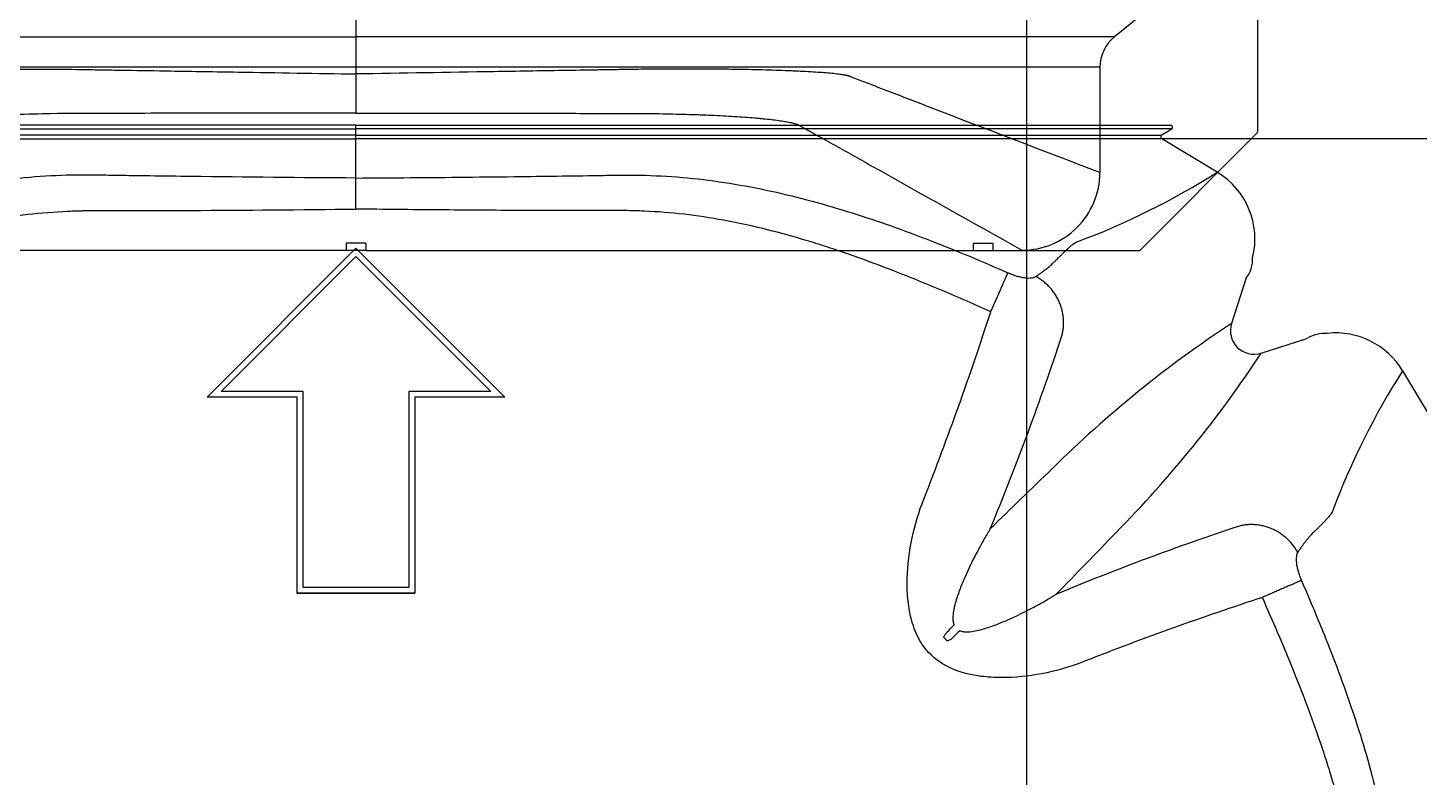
# Model space of a CAD drawing. Header units: millimetres. Extents: x -455371 to 117772, y -78417 to 116564.
# Drawn here: x -37894.9 to -37539.2, y 53889.4 to 54080.9 of the extents above; entities that cross this region are included whole.
import ezdxf

# ---------------------------------------------------------------- set-up
doc = ezdxf.new("R2010")
doc.units = ezdxf.units.MM
doc.layers.get('0').update_dxf_attribs({"color": 255})
doc.layers.add('BETON-STOP', color=141, linetype='Continuous')
doc.layers.add('Contorno-Cupolex', color=3, linetype='Continuous')
doc.layers.add('Cls', color=7, linetype='Continuous', lineweight=25)
doc.layers.add('quote', color=5, linetype='Continuous', lineweight=15)

# ---------------------------------------------------------------- blocks, each defined once
blk = doc.blocks.new('Cupolex H50')
at = {"layer": 'Contorno-Cupolex', "linetype": 'Continuous'}
for p, q in [((19721.008, 10220.685), (19700.221, 10220.685)), ((19721.008, 10220.685), (19741.795, 10220.685)), ((19721.008, 10220.592), (19721.008, 10220.685)), ((19721.008, 10220.428), (19721.008, 10220.592)), ((19721.008, 10220.342), (19721.008, 10220.428)), ((19721.008, 10219.339), (19721.008, 10220.342)), ((19741.548, 10220.428), (19741.822, 10220.592)), ((19741.548, 10220.342), (19741.548, 10220.428)), ((19741.56, 10220.335), (19741.548, 10220.342)), ((19741.568, 10220.335), (19741.56, 10220.335)), ((19748.808, 10220.335), (19741.568, 10220.335)), ((19742.979, 10219.487), (19741.568, 10220.335)), ((19721.008, 10218.547), (19721.008, 10219.339)), ((19717.208, 10213.747), (19721.008, 10217.548)), ((19721.008, 10217.548), (19724.809, 10213.747)), ((19717.57, 10213.897), (19721.008, 10217.335)), ((19717.57, 10213.896), (19721.008, 10217.334)), ((19721.008, 10217.334), (19721.008, 10217.335)), ((19721.008, 10217.335), (19724.446, 10213.897)), ((19721.008, 10217.334), (19724.446, 10213.896)), ((19743.723, 10216.79), (19743.347, 10215.632)), ((19744.105, 10214.873), (19745.264, 10215.25)), ((19747.709, 10214.424), (19748.773, 10212.653)), ((19719.658, 10213.897), (19717.57, 10213.897)), ((19719.658, 10213.896), (19719.658, 10213.897)), ((19719.658, 10208.897), (19719.658, 10213.897)), ((19719.658, 10208.896), (19719.658, 10213.896)), ((19722.358, 10213.896), (19722.358, 10213.897)), ((19724.446, 10213.897), (19722.358, 10213.897)), ((19722.358, 10213.897), (19722.358, 10208.897)), ((19722.358, 10213.896), (19722.358, 10208.896)), ((19719.508, 10213.747), (19717.208, 10213.747)), ((19717.208, 10213.746), (19717.208, 10213.747)), ((19719.508, 10213.746), (19717.208, 10213.746)), ((19719.508, 10208.747), (19719.508, 10213.747)), ((19722.508, 10213.747), (19722.508, 10208.747)), ((19724.809, 10213.747), (19722.508, 10213.747)), ((19724.808, 10213.746), (19722.508, 10213.746)), ((19724.808, 10213.746), (19724.809, 10213.747)), ((19719.508, 10208.746), (19719.508, 10208.747)), ((19721.008, 10208.747), (19719.508, 10208.747)), ((19721.008, 10208.746), (19719.508, 10208.746)), ((19721.008, 10208.897), (19719.658, 10208.897)), ((19722.358, 10208.897), (19721.008, 10208.897)), ((19721.008, 10208.746), (19721.008, 10208.747)), ((19722.508, 10208.747), (19721.008, 10208.747)), ((19722.508, 10208.746), (19721.008, 10208.746)), ((19722.508, 10208.746), (19722.508, 10208.747)), ((19736.013, 10207.612), (19736.085, 10207.54))]:
    blk.add_line(p, q, dxfattribs=at)
for centre, radius, start, end in [((19741.796, 10220.635), 0.0499, 300.9627, 90.7224), ((19732.671, 10235.755), 19.259, 290.4679, 302.3618), ((19741.956, 10217.783), 1.987, 346.0465, 59.0112), ((19743.106, 10217.267), 0.78, 322.3447, 2.7204), ((19656.793, 10241.937), 84.511, 338.63581, 342.07511), ((19672.407, 10237.205), 70.114, 337.51574, 341.83203), ((19759.615, 10190.882), 29.618, 123.3171, 134.7243), ((19743.918, 10215.445), 0.601, 161.8666, 288.1334), ((19745.761, 10214.347), 1.031, 88.098, 118.852), ((19746.005, 10213.401), 1.987, 30.9871, 96.0571), ((19719.313, 10231.176), 29.672, 315.2861, 326.6725), ((19763.951, 10204.095), 19.248, 147.544, 159.4332), ((19823.716, 10122.806), 123.117, 133.62543, 134.65067), ((19764.872, 10146.017), 67.882, 108.3064, 112.52778), ((19651.998, 10294.545), 122.115, 315.3451, 316.37876), ((19769.413, 10131.006), 81.647, 108.03721, 111.39913), ((19677.006, 10266.071), 83.013, 315.3725, 315.55085), ((19794.544, 10148.533), 83.013, 134.44915, 134.6275)]:
    blk.add_arc(centre, radius, start, end, dxfattribs=at)
for points, knots in [([(19700.195, 10220.592), (19701.725, 10220.592), (19703.259, 10220.592), (19705.177, 10220.592), (19705.561, 10220.592), (19706.136, 10220.592), (19706.328, 10220.592), (19706.544, 10220.592), (19706.568, 10220.592), (19706.616, 10220.592), (19706.639, 10220.592), (19706.72, 10220.592), (19706.792, 10220.592), (19707.058, 10220.592), (19707.312, 10220.592), (19707.781, 10220.592), (19707.952, 10220.592), (19708.325, 10220.592), (19708.527, 10220.592), (19709.174, 10220.592), (19709.65, 10220.592), (19710.429, 10220.592), (19710.702, 10220.592), (19711.259, 10220.592), (19711.543, 10220.592), (19712.122, 10220.592), (19712.417, 10220.592), (19713.019, 10220.592), (19713.327, 10220.592), (19713.787, 10220.592), (19713.941, 10220.592), (19714.127, 10220.592), (19714.16, 10220.592), (19714.192, 10220.592)], [0, 0, 0, 0, 0.5, 0.5, 0.625, 0.625, 0.6875, 0.6875, 0.6953125, 0.6953125, 0.703125, 0.703125, 0.71875, 0.71875, 0.75, 0.75, 0.765625, 0.765625, 0.78125, 0.78125, 0.8125, 0.8125, 0.828125, 0.828125, 0.84375, 0.84375, 0.859375, 0.859375, 0.875, 0.875, 0.8828125, 0.8828125, 0.8844651, 0.8844651, 0.8844651, 0.8844651]), ([(19721.008, 10220.428), (19720.363, 10220.428), (19719.718, 10220.428), (19718.428, 10220.428), (19717.783, 10220.428), (19716.492, 10220.428), (19715.847, 10220.428), (19714.88, 10220.428), (19714.556, 10220.428), (19713.913, 10220.428), (19713.591, 10220.428), (19712.952, 10220.428), (19712.639, 10220.428), (19712.024, 10220.428), (19711.722, 10220.428), (19711.13, 10220.428), (19710.838, 10220.428), (19710.284, 10220.428), (19710.017, 10220.428), (19709.258, 10220.428), (19708.791, 10220.428), (19708.202, 10220.428), (19708.022, 10220.428), (19707.695, 10220.428), (19707.548, 10220.428), (19707.166, 10220.428), (19706.998, 10220.428), (19706.8, 10220.428), (19706.698, 10220.428), (19706.497, 10220.428), (19706.397, 10220.428), (19706.196, 10220.428), (19706.096, 10220.428), (19705.795, 10220.428), (19705.594, 10220.428), (19705.192, 10220.428), (19704.992, 10220.428), (19704.389, 10220.428), (19703.988, 10220.428), (19703.185, 10220.428), (19702.784, 10220.428), (19701.744, 10220.428), (19701.106, 10220.428), (19700.469, 10220.428)], [0, 0, 0, 0, 0.032927, 0.032927, 0.065853, 0.065853, 0.09878, 0.09878, 0.115243, 0.115243, 0.131706, 0.131706, 0.14817, 0.14817, 0.164633, 0.164633, 0.181096, 0.181096, 0.197559, 0.197559, 0.230486, 0.230486, 0.246949, 0.246949, 0.263413, 0.263413, 0.296339, 0.296339, 0.329266, 0.329266, 0.362192, 0.362192, 0.395119, 0.395119, 0.460972, 0.460972, 0.526825, 0.526825, 0.658531, 0.658531, 0.790238, 0.790238, 1, 1, 1, 1]), ([(19700.469, 10220.342), (19701.106, 10220.342), (19701.744, 10220.342), (19702.784, 10220.342), (19703.185, 10220.342), (19703.988, 10220.342), (19704.389, 10220.342), (19704.992, 10220.342), (19705.192, 10220.342), (19705.594, 10220.342), (19705.795, 10220.342), (19706.096, 10220.342), (19706.196, 10220.342), (19706.397, 10220.342), (19706.497, 10220.342), (19706.698, 10220.342), (19706.8, 10220.342), (19706.998, 10220.342), (19707.166, 10220.342), (19707.548, 10220.342), (19707.695, 10220.342), (19708.022, 10220.342), (19708.202, 10220.342), (19708.791, 10220.342), (19709.258, 10220.342), (19710.017, 10220.342), (19710.284, 10220.342), (19710.838, 10220.342), (19711.13, 10220.342), (19711.722, 10220.342), (19712.024, 10220.342), (19712.639, 10220.342), (19712.952, 10220.342), (19713.591, 10220.342), (19713.913, 10220.342), (19714.556, 10220.342), (19714.88, 10220.342), (19715.847, 10220.342), (19716.492, 10220.342), (19717.783, 10220.342), (19718.428, 10220.342), (19719.718, 10220.342), (19720.363, 10220.342), (19721.008, 10220.342)], [0, 0, 0, 0, 0.209762, 0.209762, 0.341469, 0.341469, 0.473175, 0.473175, 0.539028, 0.539028, 0.604881, 0.604881, 0.637808, 0.637808, 0.670734, 0.670734, 0.703661, 0.703661, 0.736587, 0.736587, 0.753051, 0.753051, 0.769514, 0.769514, 0.802441, 0.802441, 0.818904, 0.818904, 0.835367, 0.835367, 0.85183, 0.85183, 0.868294, 0.868294, 0.884757, 0.884757, 0.90122, 0.90122, 0.934147, 0.934147, 0.967073, 0.967073, 1, 1, 1, 1]), ([(19714.192, 10220.592), (19714.313, 10220.592), (19714.434, 10220.592), (19714.863, 10220.592), (19715.17, 10220.592), (19716.092, 10220.592), (19716.706, 10220.592), (19718.55, 10220.592), (19719.779, 10220.592), (19721.008, 10220.592)], [0.8844651, 0.8844651, 0.8844651, 0.8844651, 0.890625, 0.890625, 0.90625, 0.90625, 0.9375, 0.9375, 1, 1, 1, 1]), ([(19727.856, 10220.592), (19727.725, 10220.592), (19727.593, 10220.592), (19727.154, 10220.592), (19726.847, 10220.592), (19725.925, 10220.592), (19725.31, 10220.592), (19723.467, 10220.592), (19722.237, 10220.592), (19721.008, 10220.592)], [0.8839302, 0.8839302, 0.8839302, 0.8839302, 0.890625, 0.890625, 0.90625, 0.90625, 0.9375, 0.9375, 1, 1, 1, 1]), ([(19721.008, 10220.428), (19722.289, 10220.428), (19723.57, 10220.428), (19725.492, 10220.428), (19726.132, 10220.428), (19726.933, 10220.428), (19727.094, 10220.428), (19727.415, 10220.428), (19727.577, 10220.428), (19727.864, 10220.428), (19727.987, 10220.428), (19728.24, 10220.428), (19728.37, 10220.428), (19729.01, 10220.428), (19729.496, 10220.428), (19730.446, 10220.428), (19730.912, 10220.428), (19732.235, 10220.428), (19733.016, 10220.428), (19733.944, 10220.428), (19734.213, 10220.428), (19734.655, 10220.428), (19734.829, 10220.428), (19734.99, 10220.428), (19735.02, 10220.428), (19735.059, 10220.428), (19735.071, 10220.428), (19735.095, 10220.428), (19735.107, 10220.428), (19735.166, 10220.428), (19735.216, 10220.428), (19735.367, 10220.428), (19735.468, 10220.428), (19735.97, 10220.428), (19736.373, 10220.428), (19738.384, 10220.428), (19739.993, 10220.428), (19741.548, 10220.428)], [0, 0, 0, 0, 0.0625, 0.0625, 0.09375, 0.09375, 0.101563, 0.101563, 0.109375, 0.109375, 0.117188, 0.117188, 0.125, 0.125, 0.15625, 0.15625, 0.1875, 0.1875, 0.25, 0.25, 0.28125, 0.28125, 0.3125, 0.3125, 0.320312, 0.320312, 0.324219, 0.324219, 0.328125, 0.328125, 0.34375, 0.34375, 0.375, 0.375, 0.5, 0.5, 1, 1, 1, 1]), ([(19741.548, 10220.342), (19739.993, 10220.342), (19738.384, 10220.342), (19736.373, 10220.342), (19735.97, 10220.342), (19735.468, 10220.342), (19735.367, 10220.342), (19735.216, 10220.342), (19735.166, 10220.342), (19735.107, 10220.342), (19735.095, 10220.342), (19735.071, 10220.342), (19735.059, 10220.342), (19735.02, 10220.342), (19734.99, 10220.342), (19734.829, 10220.342), (19734.655, 10220.342), (19734.213, 10220.342), (19733.944, 10220.342), (19733.016, 10220.342), (19732.235, 10220.342), (19730.912, 10220.342), (19730.446, 10220.342), (19729.496, 10220.342), (19729.01, 10220.342), (19728.37, 10220.342), (19728.24, 10220.342), (19727.987, 10220.342), (19727.864, 10220.342), (19727.577, 10220.342), (19727.415, 10220.342), (19727.094, 10220.342), (19726.933, 10220.342), (19726.132, 10220.342), (19725.492, 10220.342), (19723.57, 10220.342), (19722.289, 10220.342), (19721.008, 10220.342)], [0, 0, 0, 0, 0.5, 0.5, 0.625, 0.625, 0.65625, 0.65625, 0.671875, 0.671875, 0.675781, 0.675781, 0.679687, 0.679687, 0.6875, 0.6875, 0.71875, 0.71875, 0.75, 0.75, 0.8125, 0.8125, 0.84375, 0.84375, 0.875, 0.875, 0.882812, 0.882812, 0.890625, 0.890625, 0.898437, 0.898437, 0.90625, 0.90625, 0.9375, 0.9375, 1, 1, 1, 1]), ([(19741.822, 10220.592), (19740.292, 10220.592), (19738.758, 10220.592), (19736.839, 10220.592), (19736.456, 10220.592), (19735.88, 10220.592), (19735.689, 10220.592), (19735.473, 10220.592), (19735.449, 10220.592), (19735.401, 10220.592), (19735.378, 10220.592), (19735.297, 10220.592), (19735.225, 10220.592), (19734.958, 10220.592), (19734.705, 10220.592), (19734.236, 10220.592), (19734.065, 10220.592), (19733.692, 10220.592), (19733.489, 10220.592), (19732.842, 10220.592), (19732.366, 10220.592), (19731.587, 10220.592), (19731.315, 10220.592), (19730.758, 10220.592), (19730.474, 10220.592), (19729.895, 10220.592), (19729.6, 10220.592), (19728.998, 10220.592), (19728.69, 10220.592), (19728.229, 10220.592), (19728.076, 10220.592), (19727.9, 10220.592), (19727.878, 10220.592), (19727.856, 10220.592)], [0, 0, 0, 0, 0.5, 0.5, 0.625, 0.625, 0.6875, 0.6875, 0.6953125, 0.6953125, 0.703125, 0.703125, 0.71875, 0.71875, 0.75, 0.75, 0.765625, 0.765625, 0.78125, 0.78125, 0.8125, 0.8125, 0.828125, 0.828125, 0.84375, 0.84375, 0.859375, 0.859375, 0.875, 0.875, 0.8828125, 0.8828125, 0.8839302, 0.8839302, 0.8839302, 0.8839302]), ([(19721.008, 10219.339), (19719.605, 10219.347), (19718.202, 10219.36), (19716.448, 10219.382), (19716.098, 10219.387), (19715.572, 10219.394), (19715.396, 10219.396), (19715.046, 10219.401), (19714.87, 10219.404), (19714.608, 10219.408), (19714.52, 10219.409), (19714.344, 10219.412), (19714.256, 10219.413), (19714.121, 10219.414), (19714.076, 10219.414), (19713.986, 10219.414), (19713.941, 10219.414), (19713.806, 10219.413), (19713.716, 10219.411), (19713.266, 10219.398), (19712.907, 10219.376), (19712.368, 10219.325), (19712.189, 10219.305), (19711.831, 10219.259), (19711.652, 10219.233), (19711.117, 10219.148), (19710.765, 10219.08), (19709.714, 10218.851), (19709.026, 10218.662), (19708.006, 10218.34), (19707.669, 10218.227), (19706.999, 10217.989), (19706.666, 10217.865), (19705.676, 10217.481), (19705.024, 10217.208), (19704.378, 10216.925)], [0, 0, 0, 0, 0.25, 0.25, 0.3125, 0.3125, 0.34375, 0.34375, 0.375, 0.375, 0.390625, 0.390625, 0.40625, 0.40625, 0.414062, 0.414062, 0.421875, 0.421875, 0.4375, 0.4375, 0.5, 0.5, 0.53125, 0.53125, 0.5625, 0.5625, 0.625, 0.625, 0.75, 0.75, 0.8125, 0.8125, 0.875, 0.875, 1, 1, 1, 1]), ([(19721.008, 10219.339), (19721.473, 10219.342), (19722.405, 10219.348), (19723.808, 10219.361), (19725.098, 10219.376), (19726.27, 10219.391), (19727.059, 10219.402), (19727.585, 10219.411), (19727.942, 10219.416), (19728.571, 10219.41), (19729.471, 10219.354), (19730.543, 10219.215), (19731.953, 10218.947), (19733.325, 10218.57), (19734.676, 10218.116), (19735.665, 10217.748), (19736.658, 10217.349), (19737.307, 10217.069), (19737.639, 10216.925)], [0, 0, 0, 0, 0.081858, 0.164277, 0.247255, 0.309067, 0.370865, 0.386322, 0.40194, 0.433686, 0.497156, 0.560794, 0.624159, 0.750052, 0.811351, 0.87539, 0.93616, 1, 1, 1, 1]), ([(19704.814, 10215.927), (19705.448, 10216.212), (19706.084, 10216.487), (19707.045, 10216.876), (19707.367, 10217.003), (19708.013, 10217.245), (19708.338, 10217.362), (19709.314, 10217.692), (19709.97, 10217.889), (19710.963, 10218.13), (19711.295, 10218.201), (19711.798, 10218.293), (19711.966, 10218.321), (19712.302, 10218.372), (19712.47, 10218.394), (19712.975, 10218.452), (19713.311, 10218.479), (19713.733, 10218.498), (19713.817, 10218.501), (19713.944, 10218.504), (19713.986, 10218.505), (19714.07, 10218.507), (19714.112, 10218.507), (19714.239, 10218.508), (19714.326, 10218.508), (19714.501, 10218.508), (19714.589, 10218.508), (19714.853, 10218.508), (19715.029, 10218.508), (19715.381, 10218.508), (19715.557, 10218.509), (19716.084, 10218.51), (19716.436, 10218.511), (19718.195, 10218.519), (19719.602, 10218.53), (19721.008, 10218.547)], [0, 0, 0, 0, 0.125, 0.125, 0.1875, 0.1875, 0.25, 0.25, 0.375, 0.375, 0.4375, 0.4375, 0.46875, 0.46875, 0.5, 0.5, 0.5625, 0.5625, 0.578125, 0.578125, 0.585938, 0.585938, 0.59375, 0.59375, 0.609375, 0.609375, 0.625, 0.625, 0.65625, 0.65625, 0.6875, 0.6875, 0.75, 0.75, 1, 1, 1, 1]), ([(19737.202, 10215.927), (19737.002, 10216.017), (19736.59, 10216.2), (19735.953, 10216.474), (19735.197, 10216.788), (19734.329, 10217.128), (19733.518, 10217.419), (19732.865, 10217.634), (19732.211, 10217.835), (19731.388, 10218.058), (19730.389, 10218.273), (19729.382, 10218.425), (19728.537, 10218.493), (19727.988, 10218.507), (19727.733, 10218.508), (19727.559, 10218.508), (19727.076, 10218.508), (19726.285, 10218.509), (19724.877, 10218.513), (19723.471, 10218.522), (19722.064, 10218.535), (19721.36, 10218.543), (19721.008, 10218.547)], [0, 0, 0, 0, 0.039685, 0.081401, 0.12514, 0.187502, 0.249718, 0.280702, 0.311603, 0.373204, 0.434675, 0.49602, 0.557011, 0.587479, 0.595205, 0.603053, 0.61891, 0.682454, 0.745963, 0.872985, 0.936476, 1, 1, 1, 1]), ([(19738.355, 10216.828), (19738.368, 10216.837), (19738.393, 10216.854), (19738.429, 10216.879), (19738.464, 10216.904), (19738.498, 10216.928), (19738.531, 10216.953), (19738.585, 10216.993), (19738.657, 10217.049), (19738.741, 10217.12), (19738.817, 10217.19), (19738.878, 10217.251), (19738.92, 10217.297), (19738.952, 10217.33), (19738.981, 10217.359), (19739.023, 10217.4), (19739.074, 10217.45), (19739.131, 10217.503), (19739.184, 10217.552), (19739.249, 10217.611), (19739.309, 10217.659), (19739.358, 10217.689), (19739.382, 10217.701), (19739.395, 10217.708), (19739.402, 10217.71), (19739.405, 10217.712)], [0, 0, 0, 0, 0.020834, 0.041499, 0.061995, 0.082327, 0.102494, 0.1225, 0.183394, 0.244692, 0.305517, 0.365952, 0.407549, 0.429262, 0.459619, 0.493771, 0.556586, 0.619732, 0.683579, 0.744962, 0.871925, 0.935861, 0.967747, 0.983808, 1, 1, 1, 1]), ([(19737.639, 10216.925), (19737.647, 10216.921), (19737.663, 10216.914), (19737.687, 10216.904), (19737.711, 10216.895), (19737.735, 10216.885), (19737.771, 10216.872), (19737.819, 10216.856), (19737.896, 10216.832), (19737.99, 10216.809), (19738.091, 10216.793), (19738.18, 10216.787), (19738.242, 10216.791), (19738.284, 10216.798), (19738.311, 10216.806), (19738.335, 10216.816), (19738.349, 10216.824), (19738.355, 10216.828)], [0, 0, 0, 0, 0.025114, 0.050251, 0.075451, 0.100753, 0.126198, 0.189041, 0.252473, 0.377155, 0.504216, 0.628011, 0.754462, 0.81453, 0.875317, 0.937064, 1, 1, 1, 1]), ([(19739.624, 10207.024), (19739.3, 10206.895), (19738.97, 10206.795), (19738.296, 10206.65), (19737.949, 10206.606), (19737.429, 10206.593), (19737.256, 10206.598), (19736.91, 10206.631), (19736.737, 10206.659), (19736.234, 10206.789), (19735.91, 10206.944), (19735.538, 10207.317), (19735.438, 10207.458), (19735.276, 10207.768), (19735.218, 10207.933), (19735.131, 10208.268), (19735.103, 10208.441), (19735.071, 10208.786), (19735.066, 10208.958), (19735.079, 10209.475), (19735.123, 10209.82), (19735.268, 10210.497), (19735.368, 10210.828), (19735.497, 10211.15)], [0, 0, 0, 0, 0.125, 0.125, 0.25, 0.25, 0.3125, 0.3125, 0.375, 0.375, 0.5, 0.5, 0.5625, 0.5625, 0.625, 0.625, 0.6875, 0.6875, 0.75, 0.75, 0.875, 0.875, 1, 1, 1, 1]), ([(19745.929, 10210.856), (19745.928, 10210.853), (19745.925, 10210.846), (19745.919, 10210.833), (19745.906, 10210.809), (19745.876, 10210.759), (19745.825, 10210.696), (19745.76, 10210.625), (19745.708, 10210.569), (19745.655, 10210.514), (19745.61, 10210.469), (19745.57, 10210.428), (19745.538, 10210.397), (19745.505, 10210.365), (19745.458, 10210.322), (19745.399, 10210.263), (19745.337, 10210.194), (19745.283, 10210.129), (19745.235, 10210.07), (19745.186, 10210.007), (19745.137, 10209.939), (19745.086, 10209.868), (19745.052, 10209.817), (19745.035, 10209.792)], [0, 0, 0, 0, 0.016011, 0.032224, 0.064149, 0.128117, 0.255099, 0.326832, 0.398509, 0.451594, 0.506571, 0.540692, 0.57148, 0.599734, 0.634041, 0.695795, 0.755398, 0.795322, 0.835569, 0.876151, 0.917076, 0.958355, 1, 1, 1, 1]), ([(19737.192, 10210.392), (19737.178, 10210.369), (19737.164, 10210.346), (19737.136, 10210.3), (19737.122, 10210.277), (19737.081, 10210.208), (19737.054, 10210.162), (19736.974, 10210.023), (19736.922, 10209.928), (19736.769, 10209.642), (19736.672, 10209.447), (19736.535, 10209.145), (19736.492, 10209.043), (19736.409, 10208.835), (19736.37, 10208.73), (19736.318, 10208.568), (19736.302, 10208.513), (19736.273, 10208.402), (19736.261, 10208.346), (19736.242, 10208.232), (19736.236, 10208.174), (19736.237, 10208.085), (19736.239, 10208.056), (19736.248, 10207.997), (19736.255, 10207.967), (19736.267, 10207.939)], [0, 0, 0, 0, 0.03125, 0.03125, 0.0625, 0.0625, 0.125, 0.125, 0.25, 0.25, 0.5, 0.5, 0.625, 0.625, 0.75, 0.75, 0.8125, 0.8125, 0.875, 0.875, 0.9375, 0.9375, 0.96875, 0.96875, 1, 1, 1, 1]), ([(19745.035, 10209.792), (19745.033, 10209.789), (19745.029, 10209.782), (19745.023, 10209.771), (19745.018, 10209.759), (19745.013, 10209.747), (19745.009, 10209.733), (19745.006, 10209.719), (19745.003, 10209.704), (19744.997, 10209.672), (19744.994, 10209.616), (19744.999, 10209.527), (19745.015, 10209.425), (19745.038, 10209.332), (19745.062, 10209.254), (19745.08, 10209.201), (19745.097, 10209.154), (19745.113, 10209.114), (19745.124, 10209.087), (19745.13, 10209.074)], [0, 0, 0, 0, 0.031543, 0.062759, 0.093676, 0.12432, 0.154721, 0.184907, 0.214908, 0.244754, 0.371276, 0.495222, 0.622346, 0.74714, 0.810652, 0.87359, 0.915985, 0.958061, 1, 1, 1, 1]), ([(19745.13, 10209.074), (19745.226, 10208.852), (19745.415, 10208.415), (19745.683, 10207.765), (19745.984, 10207), (19746.307, 10206.125), (19746.754, 10204.783), (19747.123, 10203.419), (19747.385, 10202.017), (19747.519, 10200.951), (19747.572, 10200.056), (19747.576, 10199.431), (19747.571, 10199.077), (19747.562, 10198.553), (19747.552, 10197.768), (19747.533, 10196.369), (19747.514, 10194.625), (19747.505, 10193.229), (19747.5, 10192.535)], [0, 0, 0, 0, 0.042924, 0.084471, 0.124692, 0.188647, 0.249907, 0.375615, 0.438991, 0.50263, 0.566109, 0.597857, 0.613444, 0.628905, 0.690742, 0.752592, 0.876921, 1, 1, 1, 1]), ([(19736.412, 10207.794), (19736.441, 10207.782), (19736.47, 10207.775), (19736.53, 10207.765), (19736.56, 10207.763), (19736.648, 10207.763), (19736.706, 10207.769), (19736.82, 10207.788), (19736.877, 10207.8), (19736.988, 10207.829), (19737.042, 10207.845), (19737.204, 10207.897), (19737.309, 10207.936), (19737.516, 10208.018), (19737.618, 10208.062), (19737.919, 10208.198), (19738.115, 10208.295), (19738.402, 10208.448), (19738.496, 10208.5), (19738.636, 10208.581), (19738.682, 10208.608), (19738.751, 10208.649), (19738.774, 10208.663), (19738.819, 10208.691), (19738.842, 10208.705), (19738.865, 10208.719)], [0, 0, 0, 0, 0.03125, 0.03125, 0.0625, 0.0625, 0.125, 0.125, 0.1875, 0.1875, 0.25, 0.25, 0.375, 0.375, 0.5, 0.5, 0.75, 0.75, 0.875, 0.875, 0.9375, 0.9375, 0.96875, 0.96875, 1, 1, 1, 1]), ([(19746.707, 10192.535), (19746.703, 10192.885), (19746.695, 10193.585), (19746.682, 10194.984), (19746.673, 10196.383), (19746.669, 10197.783), (19746.667, 10198.57), (19746.668, 10199.094), (19746.668, 10199.435), (19746.655, 10200.025), (19746.59, 10200.865), (19746.442, 10201.867), (19746.232, 10202.86), (19746.013, 10203.678), (19745.816, 10204.328), (19745.606, 10204.976), (19745.319, 10205.782), (19744.941, 10206.753), (19744.545, 10207.706), (19744.267, 10208.337), (19744.133, 10208.64)], [0, 0, 0, 0, 0.063564, 0.127097, 0.254201, 0.31775, 0.381331, 0.397214, 0.41286, 0.44336, 0.504368, 0.565708, 0.627174, 0.688693, 0.719527, 0.750429, 0.81247, 0.874829, 0.93973, 1, 1, 1, 1]), ([(19736.013, 10207.612), (19736.01, 10207.614), (19736.009, 10207.618), (19736.008, 10207.625), (19736.008, 10207.629), (19736.01, 10207.64), (19736.012, 10207.647), (19736.02, 10207.666), (19736.027, 10207.679), (19736.049, 10207.714), (19736.066, 10207.735), (19736.086, 10207.755)], [0, 0, 0, 0, 0.0625, 0.0625, 0.125, 0.125, 0.25, 0.25, 0.5, 0.5, 1, 1, 1, 1]), ([(19736.228, 10207.612), (19736.209, 10207.593), (19736.187, 10207.576), (19736.152, 10207.554), (19736.14, 10207.547), (19736.12, 10207.539), (19736.113, 10207.537), (19736.102, 10207.535), (19736.099, 10207.535), (19736.091, 10207.536), (19736.088, 10207.537), (19736.085, 10207.54)], [0, 0, 0, 0, 0.5, 0.5, 0.75, 0.75, 0.875, 0.875, 0.9375, 0.9375, 1, 1, 1, 1])]:
    blk.add_open_spline(points, degree=3, knots=knots, dxfattribs=at)
for points, weights in [([(19737.202, 10215.927), (19737.535, 10216.669), (19737.639, 10216.925)], [1, 0.837824847316, 1]), ([(19739.026, 10215.343), (19739.271, 10216.329), (19738.355, 10216.828)], [1, 0.774238593572, 1]), ([(19745.035, 10209.792), (19744.536, 10210.707), (19743.551, 10210.463)], [1, 0.77386842912, 1]), ([(19745.13, 10209.074), (19744.873, 10208.97), (19744.133, 10208.64)], [1, 0.838288024156, 1])]:
    blk.add_rational_spline(points, weights, degree=2, dxfattribs=at)
blk = doc.blocks.new('*U2212')
at = {"xscale": 10.01836209701863, "yscale": 10.01836209701863, "zscale": 10.01836209701863}
blk.add_blockref('Cupolex H50', (-197854.97, -101829.74), dxfattribs=at)
blk = doc.blocks.new('*U2213')
at = {"layer": 'quote', "color": 0, "linetype": 'ByBlock', "lineweight": -2, "transparency": 16777216}
blk.add_blockref('*U2212', (0, -1345), dxfattribs=at)
blk = doc.blocks.new('Bs H50 tacca 5')
at = {"layer": 'BETON-STOP'}
for p, q in [((19799.708, 9985.2), (19799.708, 9963.521)), ((19797.754, 9967.324), (19796.059, 9965.95)), ((19776.708, 9966.484), (19776.708, 9965.95)), ((19757.358, 9965.95), (19776.708, 9965.95)), ((19776.708, 9965.95), (19776.708, 9965.177)), ((19776.708, 9965.177), (19757.728, 9965.177)), ((19776.708, 9965.177), (19776.708, 9965.004)), ((19795.689, 9965.177), (19795.689, 9962.488)), ((19776.708, 9965.004), (19776.708, 9964.007)), ((19796.708, 9960.5), (19799.708, 9963.509)), ((19799.708, 9963.509), (19799.708, 9963.521)), ((19776.458, 9960.5), (19760.958, 9960.5)), ((19776.958, 9960.689), (19776.458, 9960.689)), ((19776.458, 9960.689), (19776.458, 9960.5)), ((19776.958, 9960.5), (19776.458, 9960.5)), ((19776.958, 9960.689), (19776.958, 9960.5)), ((19776.958, 9960.5), (19792.458, 9960.5)), ((19792.458, 9960.689), (19792.958, 9960.689)), ((19792.458, 9960.689), (19792.458, 9960.5)), ((19792.458, 9960.5), (19792.958, 9960.5)), ((19792.958, 9960.689), (19792.958, 9960.5)), ((19792.958, 9960.5), (19796.708, 9960.5))]:
    blk.add_line(p, q, dxfattribs=at)
for centre, radius, start, end in [((19796.684, 9965.175), 0.995, 128.9222, 179.9155), ((19786.199, -7158.578), 17123.758, 89.9682458, 90.0317539), ((19793.708, 9962.492), 1.981, 269.6725, 359.8751)]:
    blk.add_arc(centre, radius, start, end, dxfattribs=at)
for points, degree, knots in [([(19796.059, 9965.95), (19796.01, 9965.95), (19795.962, 9965.95), (19795.705, 9965.95), (19795.497, 9965.95), (19794.868, 9965.95), (19794.446, 9965.95), (19793.17, 9965.95), (19792.309, 9965.95), (19791.233, 9965.95), (19791.018, 9965.95), (19790.588, 9965.95), (19790.373, 9965.95), (19790.05, 9965.95), (19789.943, 9965.95), (19789.808, 9965.95), (19789.781, 9965.95), (19789.741, 9965.95), (19789.727, 9965.95), (19789.707, 9965.95), (19789.7, 9965.95), (19789.687, 9965.95), (19789.68, 9965.95), (19789.667, 9965.95), (19789.66, 9965.95), (19789.651, 9965.95), (19789.648, 9965.95), (19789.642, 9965.95), (19789.639, 9965.95), (19789.63, 9965.95), (19789.624, 9965.95), (19789.612, 9965.95), (19789.606, 9965.95), (19789.587, 9965.95), (19789.573, 9965.95), (19789.552, 9965.95), (19789.545, 9965.95), (19789.529, 9965.95), (19789.522, 9965.95), (19789.481, 9965.95), (19789.445, 9965.95), (19789.365, 9965.95), (19789.321, 9965.95), (19789.179, 9965.95), (19789.07, 9965.95), (19788.823, 9965.95), (19788.685, 9965.95), (19788.382, 9965.95), (19788.217, 9965.95), (19787.863, 9965.95), (19787.673, 9965.95), (19787.274, 9965.95), (19787.064, 9965.95), (19786.736, 9965.95), (19786.624, 9965.95), (19786.398, 9965.95), (19786.283, 9965.95), (19785.933, 9965.95), (19785.694, 9965.95), (19785.21, 9965.95), (19784.965, 9965.95), (19784.588, 9965.95), (19784.461, 9965.95), (19784.267, 9965.95), (19784.202, 9965.95), (19784.071, 9965.95), (19784.005, 9965.95), (19783.87, 9965.95), (19783.8, 9965.95), (19783.71, 9965.95), (19783.691, 9965.95), (19783.655, 9965.95), (19783.636, 9965.95), (19783.58, 9965.95), (19783.542, 9965.95), (19783.463, 9965.95), (19783.422, 9965.95), (19783.337, 9965.95), (19783.294, 9965.95), (19783.164, 9965.95), (19783.078, 9965.95), (19782.646, 9965.95), (19782.303, 9965.95), (19781.272, 9965.95), (19780.584, 9965.95), (19779.209, 9965.95), (19778.521, 9965.95), (19777.459, 9965.95), (19777.083, 9965.95), (19776.708, 9965.95)], 3, [0, 0, 0, 0, 0.016163, 0.016163, 0.085094, 0.085094, 0.222956, 0.222956, 0.498682, 0.498682, 0.567613, 0.567613, 0.636544, 0.636544, 0.67101, 0.67101, 0.679626, 0.679626, 0.683934, 0.683934, 0.686089, 0.686089, 0.688243, 0.688243, 0.690397, 0.690397, 0.691474, 0.691474, 0.692551, 0.692551, 0.694705, 0.694705, 0.696859, 0.696859, 0.701167, 0.701167, 0.703321, 0.703321, 0.705475, 0.705475, 0.714092, 0.714092, 0.722708, 0.722708, 0.739941, 0.739941, 0.757174, 0.757174, 0.774407, 0.774407, 0.79164, 0.79164, 0.808872, 0.808872, 0.817489, 0.817489, 0.826105, 0.826105, 0.843338, 0.843338, 0.860571, 0.860571, 0.869187, 0.869187, 0.873495, 0.873495, 0.877804, 0.877804, 0.882112, 0.882112, 0.883189, 0.883189, 0.884266, 0.884266, 0.88642, 0.88642, 0.888574, 0.888574, 0.890728, 0.890728, 0.895036, 0.895036, 0.912269, 0.912269, 0.946735, 0.946735, 0.981201, 0.981201, 1, 1, 1, 1]), ([(19757.728, 9962.488), (19758.451, 9962.766), (19759.54, 9963.184), (19760.995, 9963.743), (19762.092, 9964.165), (19763.006, 9964.516), (19763.645, 9964.762), (19763.943, 9964.876), (19764.068, 9964.924), (19764.114, 9964.942), (19764.147, 9964.955), (19764.187, 9964.964), (19764.236, 9964.974), (19764.29, 9964.983), (19764.408, 9965), (19764.65, 9965.026), (19765.107, 9965.058), (19765.682, 9965.086), (19766.574, 9965.115), (19767.641, 9965.131), (19768.794, 9965.13), (19769.485, 9965.123), (19769.975, 9965.114), (19770.357, 9965.108), (19771.026, 9965.097), (19772.172, 9965.078), (19774.13, 9965.046), (19775.706, 9965.02), (19776.708, 9965.004)], 3, [0, 0, 0, 0, 0.247753, 0.372985, 0.498218, 0.623451, 0.686067, 0.717375, 0.725202, 0.729131, 0.732712, 0.736995, 0.741519, 0.744877, 0.748234, 0.763673, 0.77975, 0.795578, 0.811398, 0.843021, 0.858859, 0.874812, 0.879946, 0.885054, 0.895272, 0.915707, 0.946359, 1, 1, 1, 1]), ([(19795.689, 9962.488), (19794.238, 9963.045), (19792.788, 9963.603), (19790.97, 9964.301), (19790.603, 9964.442), (19790.054, 9964.653), (19789.87, 9964.724), (19789.596, 9964.829), (19789.504, 9964.865), (19789.389, 9964.909), (19789.366, 9964.918), (19789.332, 9964.931), (19789.32, 9964.935), (19789.306, 9964.941), (19789.303, 9964.942), (19789.297, 9964.944), (19789.295, 9964.945), (19789.289, 9964.947), (19789.287, 9964.948), (19789.282, 9964.95), (19789.279, 9964.951), (19789.274, 9964.953), (19789.272, 9964.953), (19789.266, 9964.955), (19789.264, 9964.956), (19789.258, 9964.957), (19789.255, 9964.958), (19789.249, 9964.96), (19789.246, 9964.96), (19789.236, 9964.963), (19789.229, 9964.964), (19789.214, 9964.967), (19789.206, 9964.969), (19789.189, 9964.972), (19789.181, 9964.974), (19789.163, 9964.977), (19789.154, 9964.978), (19789.126, 9964.983), (19789.105, 9964.986), (19789.041, 9964.995), (19788.992, 9965.001), (19788.884, 9965.013), (19788.824, 9965.019), (19788.694, 9965.03), (19788.623, 9965.036), (19788.473, 9965.046), (19788.393, 9965.051), (19788.223, 9965.061), (19788.133, 9965.066), (19787.991, 9965.073), (19787.943, 9965.075), (19787.844, 9965.08), (19787.793, 9965.082), (19787.637, 9965.088), (19787.529, 9965.092), (19787.307, 9965.099), (19787.192, 9965.103), (19786.956, 9965.109), (19786.834, 9965.112), (19786.584, 9965.117), (19786.455, 9965.119), (19786.257, 9965.122), (19786.19, 9965.123), (19786.055, 9965.125), (19785.987, 9965.126), (19785.783, 9965.127), (19785.645, 9965.128), (19785.365, 9965.13), (19785.223, 9965.13), (19784.936, 9965.13), (19784.79, 9965.129), (19784.495, 9965.128), (19784.345, 9965.126), (19784.122, 9965.124), (19784.047, 9965.123), (19783.898, 9965.121), (19783.823, 9965.12), (19783.73, 9965.119), (19783.712, 9965.119), (19783.675, 9965.118), (19783.656, 9965.118), (19783.601, 9965.117), (19783.564, 9965.116), (19783.509, 9965.115), (19783.491, 9965.115), (19783.454, 9965.115), (19783.436, 9965.114), (19783.381, 9965.113), (19783.344, 9965.113), (19783.234, 9965.111), (19783.161, 9965.11), (19783.014, 9965.107), (19782.941, 9965.106), (19782.574, 9965.1), (19782.281, 9965.095), (19781.401, 9965.081), (19780.814, 9965.071), (19779.055, 9965.042), (19777.882, 9965.023), (19776.708, 9965.004)], 3, [0, 0, 0, 0, 0.497274, 0.497274, 0.622956, 0.622956, 0.685796, 0.685796, 0.717217, 0.717217, 0.725072, 0.725072, 0.728999, 0.728999, 0.729981, 0.729981, 0.730963, 0.730963, 0.731945, 0.731945, 0.732927, 0.732927, 0.733909, 0.733909, 0.734891, 0.734891, 0.735873, 0.735873, 0.736854, 0.736854, 0.738818, 0.738818, 0.740782, 0.740782, 0.742746, 0.742746, 0.74471, 0.74471, 0.748637, 0.748637, 0.756492, 0.756492, 0.764347, 0.764347, 0.772202, 0.772202, 0.780057, 0.780057, 0.787913, 0.787913, 0.79184, 0.79184, 0.795768, 0.795768, 0.803623, 0.803623, 0.811478, 0.811478, 0.819333, 0.819333, 0.827188, 0.827188, 0.831116, 0.831116, 0.835043, 0.835043, 0.842898, 0.842898, 0.850753, 0.850753, 0.858608, 0.858608, 0.866463, 0.866463, 0.870391, 0.870391, 0.874319, 0.874319, 0.8753, 0.8753, 0.876282, 0.876282, 0.878246, 0.878246, 0.879228, 0.879228, 0.88021, 0.88021, 0.882174, 0.882174, 0.886101, 0.886101, 0.890029, 0.890029, 0.905739, 0.905739, 0.937159, 0.937159, 1, 1, 1, 1]), ([(19776.708, 9964.007), (19769.763, 9963.998), (19769.72, 9963.998), (19769.349, 9963.997), (19769.003, 9963.992), (19768.661, 9963.987), (19768.328, 9963.977), (19767.995, 9963.968), (19767.683, 9963.955), (19767.373, 9963.941), (19767.094, 9963.924), (19766.816, 9963.908), (19766.575, 9963.888), (19766.334, 9963.868), (19766.136, 9963.845), (19765.939, 9963.822), (19765.791, 9963.798), (19765.644, 9963.774), (19765.545, 9963.748), (19765.495, 9963.735), (19765.459, 9963.721), (19765.44, 9963.715), (19765.425, 9963.708), (19765.412, 9963.702), (19765.399, 9963.695), (19765.396, 9963.693), (19765.387, 9963.688), (19765.38, 9963.684), (19765.373, 9963.68), (19765.37, 9963.679), (19765.343, 9963.663), (19765.32, 9963.651), (19765.282, 9963.629), (19765.18, 9963.572), (19765.039, 9963.493), (19764.797, 9963.357), (19764.554, 9963.221), (19764.481, 9963.18), (19763.583, 9962.677), (19762.824, 9962.252), (19761.641, 9961.588), (19759.903, 9960.614), (19759.72, 9960.512)], 2, [0, 0, 0, 0.127885, 0.127885, 0.143871, 0.143871, 0.159857, 0.159857, 0.175842, 0.175842, 0.191828, 0.191828, 0.207814, 0.207814, 0.223799, 0.223799, 0.239785, 0.239785, 0.255771, 0.255771, 0.263764, 0.263764, 0.26776, 0.26776, 0.271757, 0.271757, 0.273755, 0.273755, 0.275753, 0.275753, 0.279749, 0.279749, 0.287742, 0.287742, 0.319714, 0.319714, 0.383656, 0.383656, 0.511542, 0.511542, 0.767313, 0.767313, 1, 1, 1]), ([(19776.708, 9964.007), (19777.882, 9964.005), (19779.055, 9964.004), (19780.814, 9964.002), (19781.401, 9964.001), (19782.281, 9964), (19782.574, 9963.999), (19782.941, 9963.999), (19783.014, 9963.999), (19783.16, 9963.999), (19783.233, 9963.998), (19783.343, 9963.998), (19783.38, 9963.998), (19783.436, 9963.998), (19783.454, 9963.998), (19783.492, 9963.998), (19783.51, 9963.998), (19783.565, 9963.998), (19783.601, 9963.998), (19783.651, 9963.998), (19783.667, 9963.998), (19783.698, 9963.998), (19783.714, 9963.998), (19783.791, 9963.998), (19783.851, 9963.997), (19783.972, 9963.997), (19784.032, 9963.996), (19784.213, 9963.995), (19784.332, 9963.993), (19784.564, 9963.99), (19784.678, 9963.987), (19784.904, 9963.982), (19785.015, 9963.98), (19785.236, 9963.973), (19785.346, 9963.97), (19785.507, 9963.964), (19785.561, 9963.962), (19785.667, 9963.957), (19785.72, 9963.955), (19785.876, 9963.948), (19785.977, 9963.944), (19786.172, 9963.933), (19786.267, 9963.928), (19786.451, 9963.916), (19786.54, 9963.91), (19786.713, 9963.898), (19786.796, 9963.891), (19786.916, 9963.881), (19786.955, 9963.878), (19787.032, 9963.871), (19787.069, 9963.867), (19787.178, 9963.856), (19787.247, 9963.849), (19787.376, 9963.834), (19787.437, 9963.826), (19787.549, 9963.81), (19787.602, 9963.802), (19787.698, 9963.786), (19787.742, 9963.777), (19787.822, 9963.76), (19787.858, 9963.752), (19787.905, 9963.739), (19787.92, 9963.734), (19787.94, 9963.728), (19787.947, 9963.725), (19787.959, 9963.721), (19787.965, 9963.719), (19787.977, 9963.714), (19787.982, 9963.712), (19787.993, 9963.708), (19787.997, 9963.706), (19788.004, 9963.702), (19788.006, 9963.701), (19788.01, 9963.699), (19788.013, 9963.698), (19788.017, 9963.696), (19788.019, 9963.695), (19788.023, 9963.692), (19788.025, 9963.691), (19788.029, 9963.689), (19788.031, 9963.688), (19788.035, 9963.685), (19788.037, 9963.684), (19788.042, 9963.681), (19788.045, 9963.68), (19788.05, 9963.677), (19788.052, 9963.675), (19788.065, 9963.668), (19788.076, 9963.662), (19788.106, 9963.645), (19788.126, 9963.634), (19788.228, 9963.577), (19788.31, 9963.531), (19788.554, 9963.395), (19788.716, 9963.303), (19789.204, 9963.03), (19789.53, 9962.847), (19791.136, 9961.947), (19792.416, 9961.229), (19793.697, 9960.512)], 3, [0, 0, 0, 0, 0.063018, 0.063018, 0.094527, 0.094527, 0.110281, 0.110281, 0.11422, 0.11422, 0.118158, 0.118158, 0.120128, 0.120128, 0.121112, 0.121112, 0.122097, 0.122097, 0.124066, 0.124066, 0.125051, 0.125051, 0.126036, 0.126036, 0.129974, 0.129974, 0.133913, 0.133913, 0.14179, 0.14179, 0.149667, 0.149667, 0.157545, 0.157545, 0.165422, 0.165422, 0.16936, 0.16936, 0.173299, 0.173299, 0.181176, 0.181176, 0.189054, 0.189054, 0.196931, 0.196931, 0.204808, 0.204808, 0.208747, 0.208747, 0.212685, 0.212685, 0.220562, 0.220562, 0.22844, 0.22844, 0.236317, 0.236317, 0.244194, 0.244194, 0.252071, 0.252071, 0.25601, 0.25601, 0.257979, 0.257979, 0.259949, 0.259949, 0.261918, 0.261918, 0.263887, 0.263887, 0.264872, 0.264872, 0.265857, 0.265857, 0.266841, 0.266841, 0.267826, 0.267826, 0.268811, 0.268811, 0.269795, 0.269795, 0.27078, 0.27078, 0.271764, 0.271764, 0.275703, 0.275703, 0.28358, 0.28358, 0.315089, 0.315089, 0.378107, 0.378107, 0.504143, 0.504143, 1, 1, 1, 1])]:
    blk.add_open_spline(points, degree=degree, knots=knots, dxfattribs=at)
blk = doc.blocks.new('*U2205')
at = {"xscale": 10.01836209701863, "yscale": 10.01836209701863, "zscale": 10.01836209701863}
blk.add_blockref('Bs H50 tacca 5', (-198409.24, -99911.62), dxfattribs=at)
blk = doc.blocks.new('*U2206')
at = {"layer": 'quote', "color": 0, "linetype": 'ByBlock', "lineweight": -2, "transparency": 16777216}
blk.add_blockref('*U2205', (0, 0), dxfattribs=at)

msp = doc.modelspace()

# ---------------------------------------------------------------- linework, layer by layer
at = {"layer": 'Cls'}
msp.add_lwpolyline([(-37639.5, 52822.48), (-37639.5, 54972.48), (-34714.5, 54972.48), (-34714.5, 52822.48)], dxfattribs=at)

# ---------------------------------------------------------------- block references
at = {"layer": 'quote'}
for name, p in [('*U2213', (-37528.22, 54836.2)), ('*U2206', (-37531.98, 54147.69))]:
    msp.add_blockref(name, p, dxfattribs=at)

doc.saveas('drawing.dxf')
